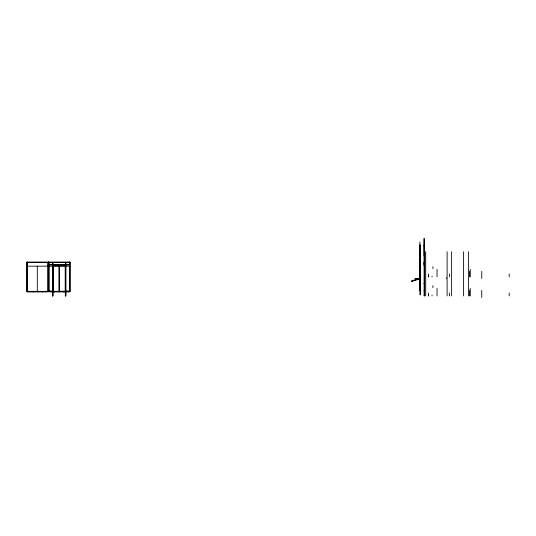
<?xml version="1.0" encoding="UTF-8"?>
<svg xmlns="http://www.w3.org/2000/svg" width="536" height="536" viewBox="0 0 536 536"><rect width="100%" height="100%" fill="white"/><g stroke="black" fill="none" stroke-linecap="round" stroke-linejoin="round"><path stroke-width="0.8" d="M53.144 291.497L53.144 264.985M59.369 264.985L59.369 291.497M419.608 290.103L419.614 278.881M424.103 265.233L424.103 262.526M424.103 255.806L424.103 238.487L424.103 295.926L424.659 295.926L424.726 251.739M424.244 265.24L424.519 263.859L424.519 290.398L424.244 244.858L424.244 246.212M411.702 280.944L419.929 278.398L420.244 278.68L411.769 281.226L420.184 278.398L420.177 265.822L419.588 265.849L419.588 278.506M419.896 278.787L415.132 278.573L420.083 278.425L420.083 265.849M415.179 278.854L418.495 278.707M419.902 260.952L420.452 260.952L420.452 294.813L419.902 294.813L419.902 241.924M419.902 261.367L420.452 261.367M424.103 262.332L424.659 262.332M26.8 262.473L70.136 262.473M424.103 262.747L424.659 262.747M419.902 263.437L420.452 263.437M424.103 263.645L424.659 263.645M419.902 263.853L420.452 263.853M420.03 264.127L420.445 264.127M424.103 264.06L424.659 264.06M48.83 264.543L69.499 264.543M48.83 264.958L69.499 264.958M52.863 265.233L65.519 265.233M27.075 266.178L48.193 266.178M48.742 266.178L53.017 266.178M65.586 266.178L69.861 266.178M53.144 266.338L65.593 266.338M415.132 278.573L419.514 278.908M411.769 281.226L419.902 278.486M424.103 283.343L424.659 283.343M424.103 283.758L424.659 283.758M419.902 289.976L420.452 289.976M419.4 290.103L419.902 290.103M420.03 290.117L420.445 290.117M420.452 290.391L419.346 290.391L419.902 290.807M424.103 290.673L424.659 290.673M48.83 291.082L52.655 291.082M65.667 291.082L69.499 291.082M424.103 291.082L424.659 291.082M65.519 291.222L52.863 291.497M27.075 291.336L69.861 291.336M63.751 291.912L69.579 291.912L69.579 262.057M424.103 295.51L424.659 295.51M419.929 265.822L419.4 290.391M509.2 273.95L509.2 276.898M509.2 292.978L509.2 295.926M481.757 271.363L481.757 278.486M481.757 290.391L481.757 297.514M470.226 269.293L470.226 276.898M470.226 288.321L470.226 295.926M469.67 271.363L469.67 276.898M469.67 290.391L469.67 295.926M468.524 251.739L468.524 295.926M463.479 251.739L463.479 295.926M451.627 251.739L451.627 295.926M449.597 273.99L449.597 276.898M449.597 293.018L449.597 295.926M447.118 251.739L447.118 295.926M446.314 277.708L446.314 278.486M437.028 269.293L437.028 276.898M437.028 288.321L437.028 295.926M432.927 266.58L432.927 268.69M432.927 285.601L432.927 287.718M432.056 276.12L432.056 276.898M432.056 295.148L432.056 295.926M428.639 275.223L428.639 276.898M428.639 294.251L428.639 295.926M428.498 273.99L428.498 276.898M428.498 293.018L428.498 295.926M425.711 251.739L425.711 295.926M419.681 265.822L419.681 278.479M69.861 262.057L69.861 291.497M69.499 262.473L69.499 291.497M69.03 291.497L69.03 291.912M65.948 262.473L65.948 264.543M65.948 264.958L65.948 295.926L65.312 295.926L65.318 266.05M65.667 290.901L65.667 295.926M65.586 262.473L65.586 264.543M65.586 264.958L65.586 295.926M65.285 265.233L65.285 291.222M64.025 291.497L64.025 291.912M63.55 291.497L63.55 291.912L58.987 291.912L58.987 291.497M59.536 265.233L59.536 291.222M59.295 264.958L59.262 291.912M59.061 265.233L59.087 291.497M58.786 291.497L58.786 291.912L54.23 291.912L54.23 291.497M54.505 291.497L54.505 291.912M54.022 291.497L54.022 291.912L49.017 291.912L49.017 291.497M53.312 265.233L53.312 291.222M53.017 262.473L53.017 264.543M53.017 264.958L53.017 295.926L52.381 295.926L52.381 290.901M52.742 290.901L52.742 295.926M52.655 262.473L52.655 264.543M52.655 264.958L52.655 295.926M49.104 262.473L49.104 291.497M48.742 262.057L48.742 291.497M48.468 262.057L48.468 291.497M48.193 262.057L48.193 291.497M47.912 291.497L47.912 291.912L42.913 291.912L42.913 291.497L70.136 291.497L70.136 262.057L26.8 262.057L26.8 291.497L33.185 291.497L33.185 291.912L27.356 291.912L27.356 262.057M47.831 262.473L47.831 291.497M42.431 291.497L42.431 291.912M37.674 291.497L37.674 291.912M37.299 266.178L37.299 291.336M32.91 291.497L32.91 291.912M27.905 291.497L27.905 291.912M27.437 262.473L27.437 291.497M27.075 262.057L27.075 291.497M420.03 244.852L420.03 290.391L420.03 244.852M37.949 291.497L33.386 291.497L33.386 291.912L37.949 291.912L37.949 291.497M42.706 291.497L38.15 291.497L38.15 291.912L42.706 291.912L42.706 291.497"/></g></svg>
